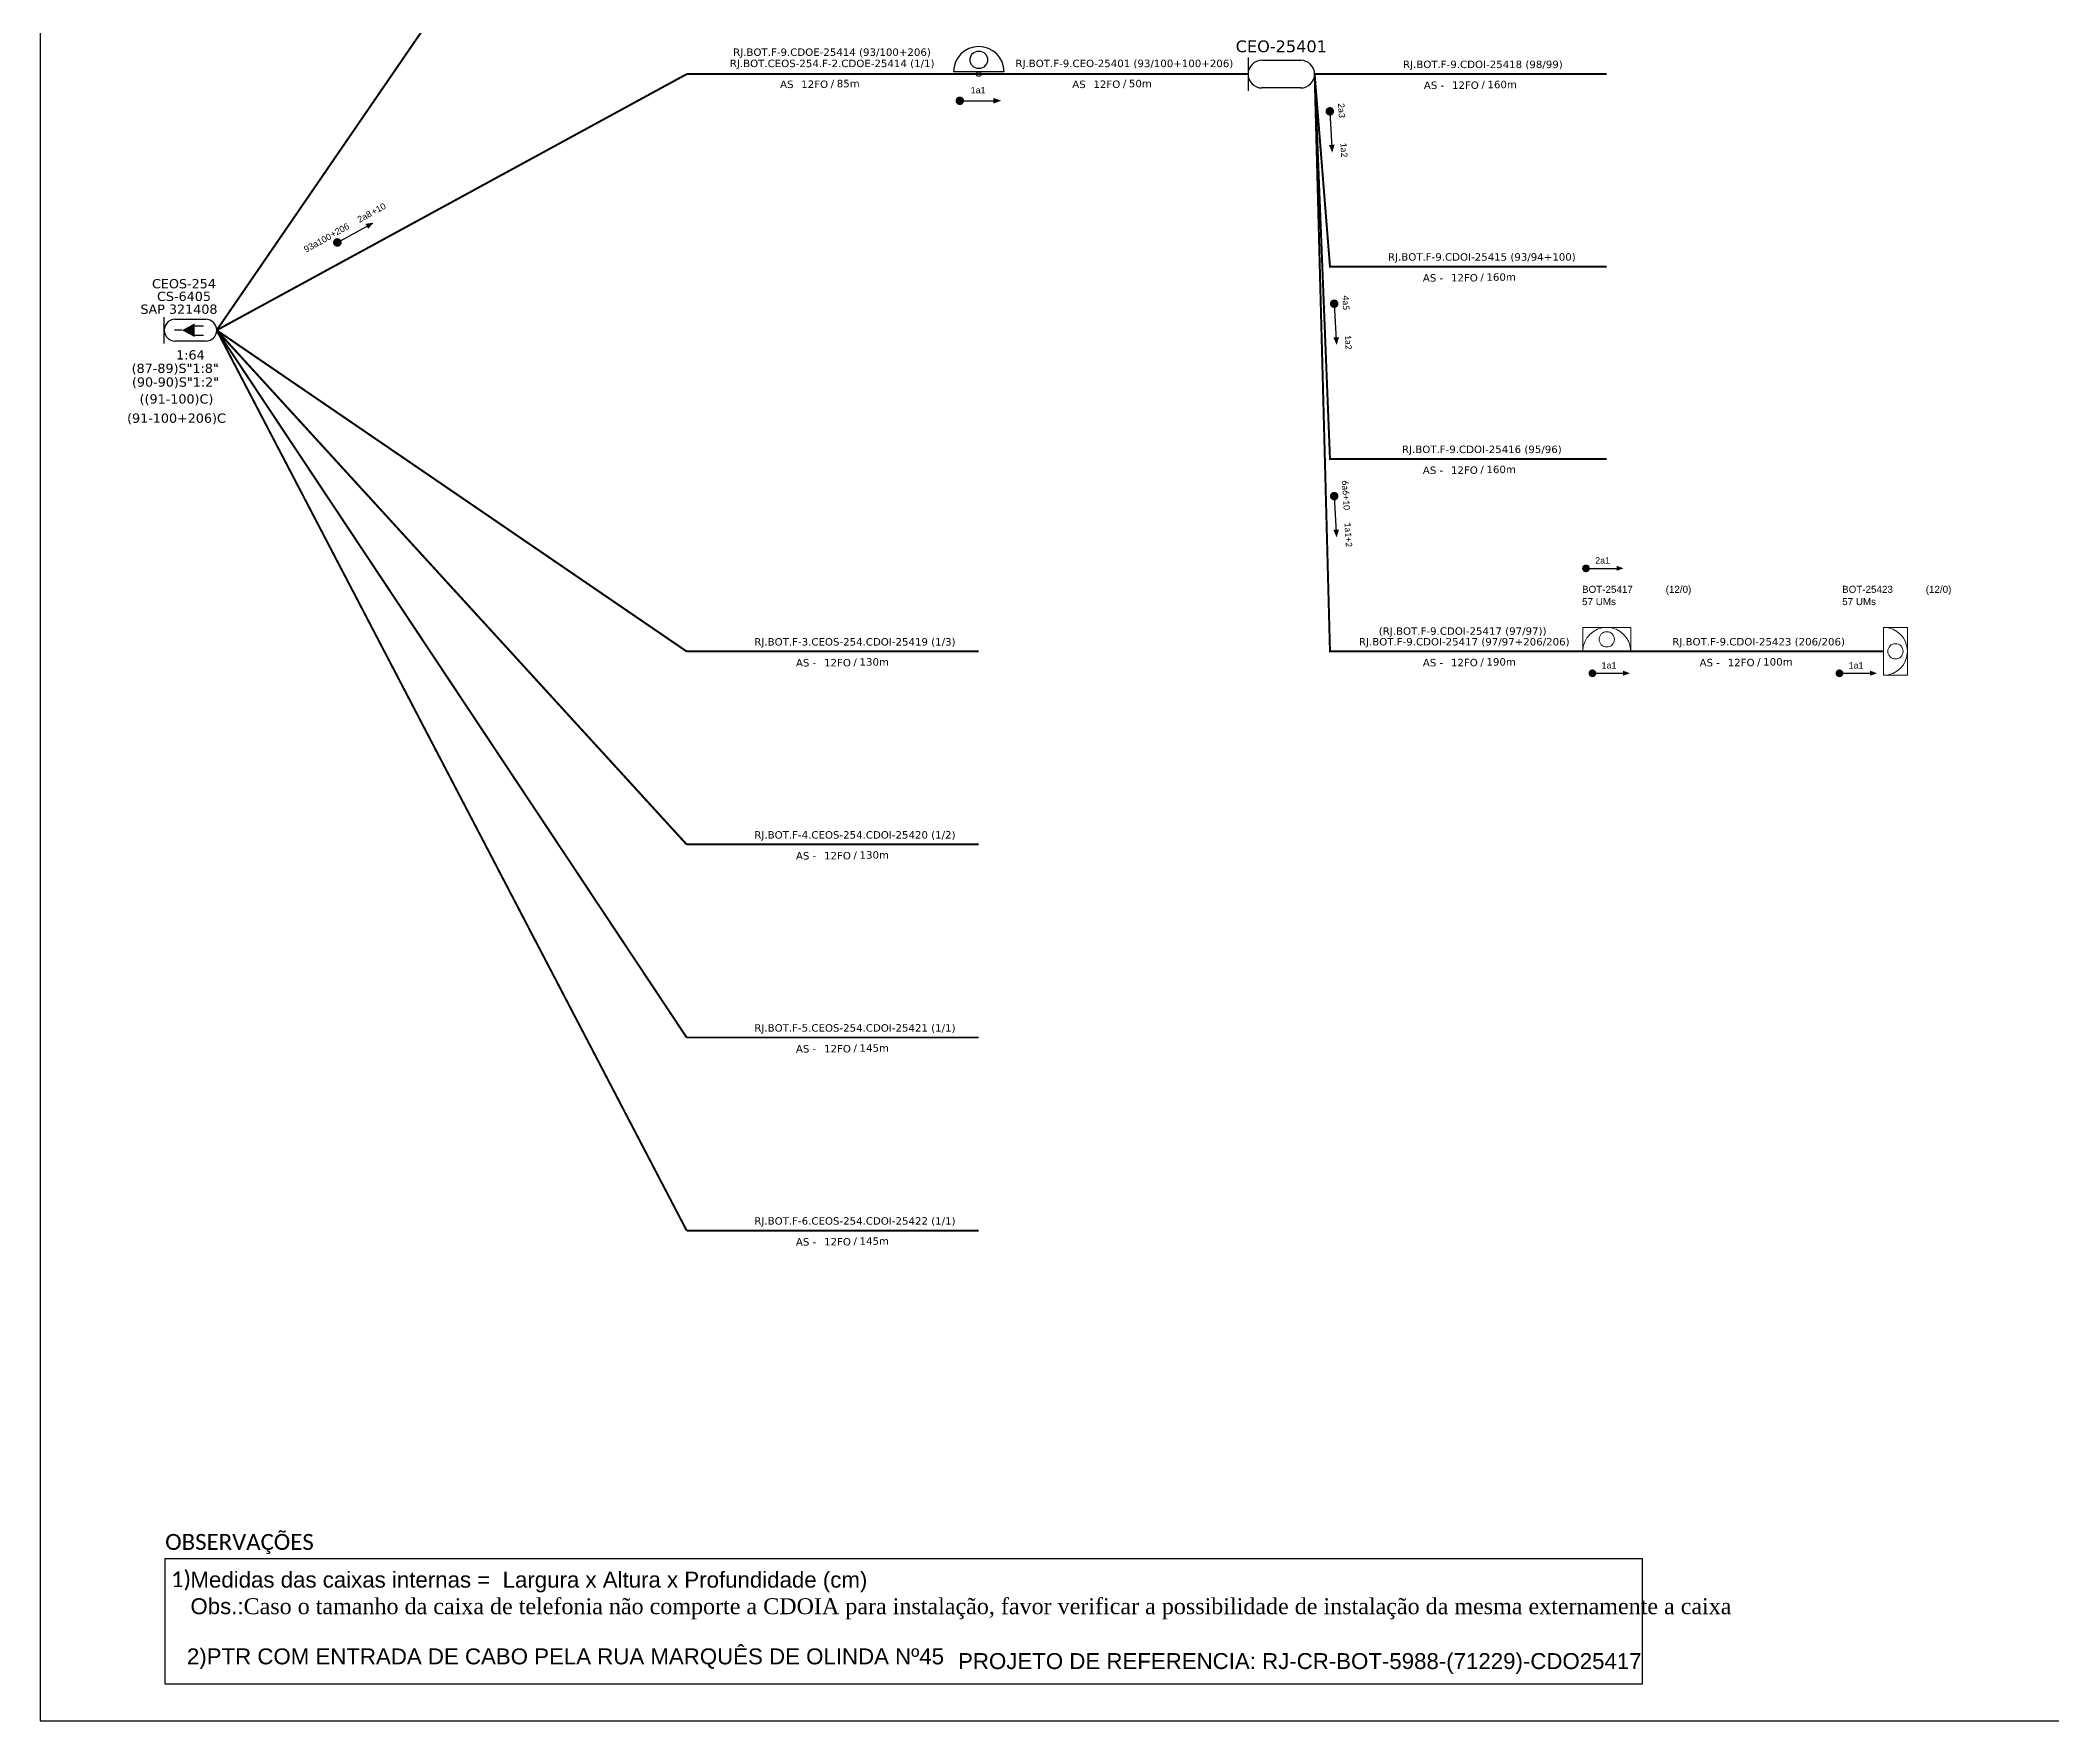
# Model space of a CAD drawing. Header units: metres. Extents: x -1286 to 457, y -500 to 94.
# Drawn here: x -1286.1 to -907.1, y -499.8 to -183.2 of the extents above; entities that cross this region are included whole.
import ezdxf
from ezdxf.enums import TextEntityAlignment as Align

# ---------------------------------------------------------------- set-up
doc = ezdxf.new("R2010")
doc.units = ezdxf.units.M
for name, color, linetype, lineweight in [("20.0-LEGENDA DOS CDO'S", 1, 'Continuous', 0), ('20.1-CDO_INTERIOR', 1, 'Continuous', 0), ('40.1-ETIQUETAS', 1, 'Continuous', 20)]:
    doc.layers.add(name, color=color, linetype=linetype, lineweight=lineweight)
for name, color, linetype in [('20.4-CEOS', 1, 'Continuous'), ('20.5-CEO', 1, 'Continuous'), ('CAP a instalar', 1, 'Continuous'), ('label_cabos', 7, 'Continuous'), ('SETA', 7, 'Continuous')]:
    doc.layers.add(name, color=color, linetype=linetype)
doc.styles.add('ARIAL', font='arial.ttf')
doc.styles.add('siredit', font='verdana.ttf')
doc.styles.add('WMF-Calibri0', font='calibri.ttf')
doc.linetypes.add('FENCELINE1', pattern='A,0.25,-0.1,[133,ltypeshp.shx,S=0.1,R=0,X=-0.1,Y=0],-0.1,1', length=1.45)

# ---------------------------------------------------------------- blocks, each defined once
blk = doc.blocks.new('ETIQUETA_RS5F')
at = {"layer": '40.1-ETIQUETAS', "color": 0, "style": 'siredit'}
blk.add_text('/', height=1.5, dxfattribs=at).set_placement((1.58, -1.95), align=Align.MIDDLE_RIGHT)
for tag, p in [('ETIQUETA_R_PRIMARIA', (1.21, 4.1)), ('ETIQUETA_R_SECUNDARIA', (1.21, 2.1)), ('F_ATIVAS/F_MORTAS', (1.14, -4.24))]:
    blk.add_attdef(tag, text='', height=1.5, dxfattribs=at).set_placement(p, align=Align.MIDDLE_CENTER)
for tag, p in [('TIPO_CABO', (-6.58, -2.12)), ('CAP_CABO', (0.4, -2.09))]:
    blk.add_attdef(tag, text='', height=1.5, dxfattribs=at).set_placement(p, align=Align.MIDDLE_RIGHT)
blk.add_attdef('METROS', text='', height=1.5, dxfattribs=at).set_placement((2.14, -1.95), align=Align.MIDDLE_LEFT)
for tag, p in [('FUSÃO_1', (0.85, -8.39)), ('FUSÃO_2', (0.85, -10.6)), ('FUSÃO_3', (0.85, -12.93)), ('FUSÃO_4', (0.85, -15.14)), ('FUSÃO_5', (0.85, -17.16))]:
    blk.add_attdef(tag, text='', height=1.5, dxfattribs=at).set_placement(p, align=Align.CENTER)

msp = doc.modelspace()

# ---------------------------------------------------------------- linework, layer by layer
at = {"color": 0}
for p, q in [((-1262.5, -469.23), (-984.25, -469.23)), ((-1262.5, -492.93), (-1262.5, -469.23)), ((-984.25, -469.23), (-984.25, -492.93)), ((-984.25, -492.93), (-1262.5, -492.93))]:
    msp.add_line(p, q, dxfattribs=at)
msp.add_lwpolyline([(-1286.07, -499.81), (-445.07, -499.81), (-445.07, 94.19), (-1286.07, 94.19)], close=True)
for points, const_width in [([(-1113.22, -194.58, 1), (-1112.42, -194.58, 1)], 0.8), ([(-1043.14, -196.17, 1), (-1043.09, -196.97, 1)], 0.8), ([(-1230.44, -221.47, 1), (-1229.73, -221.08, 1)], 0.8), ([(-1042.31, -232.42, 1), (-1042.26, -233.22, 1)], 0.8), ([(-1042.31, -268.67, 1), (-1042.26, -269.47, 1)], 0.8), ([(-995.21, -282.68, 1), (-994.48, -282.68, 1)], 0.728), ([(-995.21, -282.68, 1), (-994.48, -282.68, 1)], 0.728), ([(-994, -302.45, 1), (-993.27, -302.45, 1)], 0.728), ([(-994, -302.45, 1), (-993.27, -302.45, 1)], 0.728), ([(-947.46, -302.45, 1), (-946.73, -302.45, 1)], 0.728), ([(-947.46, -302.45, 1), (-946.73, -302.45, 1)], 0.728)]:
    msp.add_lwpolyline(points, format="xyb", close=True, dxfattribs=dict(const_width=const_width))
at = {"layer": '20.1-CDO_INTERIOR', "color": 5, "lineweight": 18}
msp.add_lwpolyline([(-986.43, -293.79), (-995.45, -293.79), (-995.45, -298.3), (-986.43, -298.3)], close=True, dxfattribs=at)
at = {"layer": '20.1-CDO_INTERIOR', "color": 1, "lineweight": 18}
msp.add_lwpolyline([(-934.29, -302.82), (-934.29, -293.8), (-938.8, -293.8), (-938.8, -302.82)], close=True, dxfattribs=at)
at = {"layer": '20.1-CDO_INTERIOR', "color": 5, "lineweight": 18}
msp.add_circle((-990.94, -296.05), 1.44, dxfattribs=at)
at = {"layer": '20.1-CDO_INTERIOR', "color": 1, "lineweight": 18}
msp.add_circle((-936.54, -298.31), 1.44, dxfattribs=at)
at = {"layer": '20.1-CDO_INTERIOR', "color": 5, "lineweight": 18}
msp.add_arc((-990.94, -298.3), 4.51, 0, 180, dxfattribs=at)
at = {"layer": '20.1-CDO_INTERIOR', "color": 1, "lineweight": 18}
msp.add_arc((-938.8, -298.31), 4.51, 270, 90, dxfattribs=at)
at = {"layer": '20.4-CEOS', "color": 5}
for p, q in [((-1260.66, -235.75), (-1254.88, -235.75)), ((-1254.88, -239.88), (-1260.66, -239.88))]:
    msp.add_line(p, q, dxfattribs=at)
for points in [[(-1262.73, -240.3), (-1262.73, -235.33)], [(-1259.37, -237.81), (-1260.76, -237.81)], [(-1257.09, -237), (-1255.33, -237)], [(-1257.09, -238.71), (-1255.33, -238.71)]]:
    msp.add_lwpolyline(points, dxfattribs=at)
msp.add_lwpolyline([(-1259.37, -237.81, 0, 2.55, 0), (-1256.98, -237.81, 2.55, 2.55, 0)], format="xyseb", dxfattribs=at)
for centre, start, end in [((-1260.66, -237.81), 90, 270), ((-1254.88, -237.81), 270, 90)]:
    msp.add_arc(centre, 2.06, start, end, dxfattribs=at)
at = {"layer": '20.5-CEO', "color": 5}
for p, q in [((-1055.91, -186.95), (-1048.58, -186.95)), ((-1048.58, -192.17), (-1055.91, -192.17))]:
    msp.add_line(p, q, dxfattribs=at)
msp.add_lwpolyline([(-1058.52, -186.41), (-1058.52, -192.71)], dxfattribs=at)
for centre, start, end in [((-1055.91, -189.56), 90, 270), ((-1048.58, -189.56), 270, 90)]:
    msp.add_arc(centre, 2.61, start, end, dxfattribs=at)
at = {"layer": 'CAP a instalar', "color": 7, "linetype": 'FENCELINE1', "ltscale": 7, "const_width": 0.373}
for points in [[(-1163.32, -107.35), (-1252.82, -237.81)], [(-1164.28, -298.33), (-1252.82, -237.81)], [(-1164.28, -334.7), (-1252.82, -237.81)], [(-1164.28, -371.07), (-1252.82, -237.81)], [(-1164.28, -407.44), (-1252.82, -237.81)], [(-1109.24, -298.33), (-1164.28, -298.33)], [(-1109.24, -334.7), (-1164.28, -334.7)], [(-1109.24, -371.07), (-1164.28, -371.07)], [(-1109.24, -407.44), (-1164.28, -407.44)]]:
    msp.add_lwpolyline(points, dxfattribs=at)
at = {"layer": 'CAP a instalar', "color": 5, "linetype": 'FENCELINE1', "ltscale": 7, "const_width": 0.373}
for points in [[(-1164.28, -189.56), (-1252.82, -237.81)], [(-1109.24, -189.56), (-1164.28, -189.56)], [(-1058.52, -189.56), (-1109.24, -189.56)], [(-990.94, -298.31), (-1043.08, -298.31), (-1045.97, -189.51)]]:
    msp.add_lwpolyline(points, dxfattribs=at)
at = {"layer": 'CAP a instalar', "color": 8, "linetype": 'FENCELINE1', "ltscale": 7, "const_width": 0.373}
for points in [[(-990.94, -189.53), (-1045.97, -189.53), (-1045.97, -189.53)], [(-990.94, -225.81), (-1043.08, -225.81), (-1045.97, -189.56)], [(-990.94, -262.06), (-1043.08, -262.06), (-1045.97, -189.56)]]:
    msp.add_lwpolyline(points, dxfattribs=at)
at = {"layer": 'CAP a instalar', "color": 1, "linetype": 'FENCELINE1', "ltscale": 7, "const_width": 0.373}
msp.add_lwpolyline([(-938.8, -298.31), (-990.94, -298.31)], dxfattribs=at)
at = {"layer": 'label_cabos', "color": 7}
msp.add_line((-1104.48, -189.12), (-1114, -189.12), dxfattribs=at)
for centre, radius in [((-1109.24, -186.86), 1.64), ((-1109.24, -189.56), 0.441)]:
    msp.add_circle(centre, radius, dxfattribs=at)
msp.add_arc((-1109.24, -189.12), 4.76, 0, 180, dxfattribs=at)
at = {"layer": 'SETA'}
for points in [[(-1112.82, -194.58), (-1105.94, -194.58)], [(-1043.12, -196.57), (-1042.72, -203.44)], [(-1230.09, -221.28), (-1224.04, -217.98)], [(-1042.28, -232.82), (-1041.89, -239.69)], [(-1042.28, -269.07), (-1041.89, -275.94)], [(-994.85, -282.68), (-988.59, -282.68)], [(-994.85, -282.68), (-988.59, -282.68)], [(-993.64, -302.45), (-987.38, -302.45)], [(-993.64, -302.45), (-987.38, -302.45)], [(-947.1, -302.45), (-940.84, -302.45)], [(-947.1, -302.45), (-940.84, -302.45)]]:
    msp.add_lwpolyline(points, dxfattribs=at)
for points in [[(-1106.49, -194.03), (-1105.02, -194.57), (-1106.49, -195.1)], [(-1042.21, -202.86), (-1042.66, -204.35), (-1043.27, -202.92)], [(-1224.79, -217.77), (-1223.25, -217.54), (-1224.28, -218.71)], [(-1041.38, -239.11), (-1041.82, -240.6), (-1042.44, -239.17)], [(-1041.38, -275.36), (-1041.82, -276.85), (-1042.44, -275.42)], [(-989.09, -282.18), (-987.76, -282.67), (-989.09, -283.15)], [(-989.09, -282.18), (-987.76, -282.67), (-989.09, -283.15)], [(-987.88, -301.95), (-986.55, -302.44), (-987.88, -302.92)], [(-987.88, -301.95), (-986.55, -302.44), (-987.88, -302.92)], [(-941.35, -301.95), (-940.01, -302.44), (-941.35, -302.92)], [(-941.35, -301.95), (-940.01, -302.44), (-941.35, -302.92)]]:
    msp.add_solid(points, dxfattribs=at)

# ---------------------------------------------------------------- block references
at = {"layer": '40.1-ETIQUETAS', "color": 8}
ref = msp.add_blockref('ETIQUETA_RS5F', (-1015.38, -189.69), dxfattribs=dict(at, xscale=0.9335319175449934, yscale=0.9335319175449934, zscale=0.9335319175449934))
ref.add_attrib('ETIQUETA_R_SECUNDARIA', 'RJ.BOT.F-9.CDOI-25418 (98/99)', dxfattribs={"color": 0, "height": 1.4003, "style": 'siredit'}).set_placement((-1014.28, -187.72), align=Align.MIDDLE_CENTER)
ref.add_attrib('TIPO_CABO', 'AS -', dxfattribs={"color": 0, "height": 1.4, "style": 'siredit'}).set_placement((-1021.56, -191.66), align=Align.MIDDLE_RIGHT)
ref.add_attrib('CAP_CABO', '12FO', dxfattribs={"color": 0, "height": 1.4, "style": 'siredit'}).set_placement((-1015.04, -191.64), align=Align.MIDDLE_RIGHT)
ref.add_attrib('METROS', '160m', dxfattribs={"color": 0, "height": 1.4, "style": 'siredit'}).set_placement((-1013.41, -191.51), align=Align.MIDDLE_LEFT)
ref = msp.add_blockref('ETIQUETA_RS5F', (-1015.58, -262.21), dxfattribs=dict(at, xscale=0.9335319175449934, yscale=0.9335319175449934, zscale=0.9335319175449934))
ref.add_attrib('ETIQUETA_R_SECUNDARIA', 'RJ.BOT.F-9.CDOI-25416 (95/96)', dxfattribs={"color": 0, "height": 1.4003, "style": 'siredit'}).set_placement((-1014.47, -260.25), align=Align.MIDDLE_CENTER)
ref.add_attrib('TIPO_CABO', 'AS -', dxfattribs={"color": 0, "height": 1.4, "style": 'siredit'}).set_placement((-1021.75, -264.19), align=Align.MIDDLE_RIGHT)
ref.add_attrib('CAP_CABO', '12FO', dxfattribs={"color": 0, "height": 1.4, "style": 'siredit'}).set_placement((-1015.23, -264.17), align=Align.MIDDLE_RIGHT)
ref.add_attrib('METROS', '160m', dxfattribs={"color": 0, "height": 1.4, "style": 'siredit'}).set_placement((-1013.6, -264.04), align=Align.MIDDLE_LEFT)
at = {"layer": '40.1-ETIQUETAS', "color": 7}
ref = msp.add_blockref('ETIQUETA_RS5F', (-1133.68, -334.85), dxfattribs=dict(at, xscale=0.9335319175449934, yscale=0.9335319175449934, zscale=0.9335319175449934))
ref.add_attrib('ETIQUETA_R_SECUNDARIA', 'RJ.BOT.F-4.CEOS-254.CDOI-25420 (1/2)', dxfattribs={"color": 0, "height": 1.4003, "style": 'siredit'}).set_placement((-1132.58, -332.89), align=Align.MIDDLE_CENTER)
ref.add_attrib('TIPO_CABO', 'AS -', dxfattribs={"color": 0, "height": 1.4, "style": 'siredit'}).set_placement((-1139.86, -336.83), align=Align.MIDDLE_RIGHT)
ref.add_attrib('CAP_CABO', '12FO', dxfattribs={"color": 0, "height": 1.4, "style": 'siredit'}).set_placement((-1133.34, -336.81), align=Align.MIDDLE_RIGHT)
ref.add_attrib('METROS', '130m', dxfattribs={"color": 0, "height": 1.4, "style": 'siredit'}).set_placement((-1131.71, -336.68), align=Align.MIDDLE_LEFT)
ref = msp.add_blockref('ETIQUETA_RS5F', (-1133.68, -371.23), dxfattribs=dict(at, xscale=0.9335319175449934, yscale=0.9335319175449934, zscale=0.9335319175449934))
ref.add_attrib('ETIQUETA_R_SECUNDARIA', 'RJ.BOT.F-5.CEOS-254.CDOI-25421 (1/1)', dxfattribs={"color": 0, "height": 1.4003, "style": 'siredit'}).set_placement((-1132.58, -369.26), align=Align.MIDDLE_CENTER)
ref.add_attrib('TIPO_CABO', 'AS -', dxfattribs={"color": 0, "height": 1.4, "style": 'siredit'}).set_placement((-1139.86, -373.2), align=Align.MIDDLE_RIGHT)
ref.add_attrib('CAP_CABO', '12FO', dxfattribs={"color": 0, "height": 1.4, "style": 'siredit'}).set_placement((-1133.34, -373.18), align=Align.MIDDLE_RIGHT)
ref.add_attrib('METROS', '145m', dxfattribs={"color": 0, "height": 1.4, "style": 'siredit'}).set_placement((-1131.71, -373.05), align=Align.MIDDLE_LEFT)
ref = msp.add_blockref('ETIQUETA_RS5F', (-1133.68, -407.6), dxfattribs=dict(at, xscale=0.9335319175449934, yscale=0.9335319175449934, zscale=0.9335319175449934))
ref.add_attrib('ETIQUETA_R_SECUNDARIA', 'RJ.BOT.F-6.CEOS-254.CDOI-25422 (1/1)', dxfattribs={"color": 0, "height": 1.4003, "style": 'siredit'}).set_placement((-1132.58, -405.63), align=Align.MIDDLE_CENTER)
ref.add_attrib('TIPO_CABO', 'AS -', dxfattribs={"color": 0, "height": 1.4, "style": 'siredit'}).set_placement((-1139.86, -409.57), align=Align.MIDDLE_RIGHT)
ref.add_attrib('CAP_CABO', '12FO', dxfattribs={"color": 0, "height": 1.4, "style": 'siredit'}).set_placement((-1133.34, -409.55), align=Align.MIDDLE_RIGHT)
ref.add_attrib('METROS', '145m', dxfattribs={"color": 0, "height": 1.4, "style": 'siredit'}).set_placement((-1131.71, -409.42), align=Align.MIDDLE_LEFT)

# ---------------------------------------------------------------- texts
at = {"style": 'ARIAL'}
for s, p in [('1a1', (-1109.38, -193.18)), ('2a1', (-991.72, -281.78)), ('1a1', (-990.51, -301.55)), ('1a1', (-943.97, -301.55))]:
    msp.add_text(s, height=1.201, dxfattribs=at).set_placement(p, align=Align.CENTER)
for s, p in [('2a8', (-1224.69, -216.92)), ('93a100', (-1233.52, -221.87))]:
    msp.add_text(s, height=1.201, rotation=28.5903, dxfattribs=at).set_placement(p, align=Align.CENTER)
at = {"style": 'WMF-Calibri0'}
msp.add_text('OBSERVAÇÕES', height=3, dxfattribs=at).set_placement((-1262.52, -467.61))
at = {"char_height": 1.2005, "width": 20.296, "attachment_point": 5, "rotation": 273.3058}
for s, insert in [('{\\fCalibri|b0|i0|c0|p34;\\C7;2a3}', (-1040.9, -196.4)), ('{\\fCalibri|b0|i0|c0|p34;\\C7;1a2}', (-1040.45, -203.84)), ('{\\fCalibri|b0|i0|c0|p34;\\C7;4a5}', (-1040.07, -232.64)), ('{\\fCalibri|b0|i0|c0|p34;\\C7;1a2}', (-1039.62, -240.08)), ('{\\fCalibri|b0|i0|c0|p34;\\C7;6a6\\C1;+10}', (-1040.07, -268.89)), ('{\\fCalibri|b0|i0|c0|p34;\\C7;1a1\\C1;+2}', (-1039.62, -276.33))]:
    msp.add_mtext(s, dxfattribs=dict(at, insert=insert))
at = {"color": 1, "char_height": 1.201, "width": 4.4119, "attachment_point": 1, "rotation": 28.5903, "style": 'ARIAL'}
for s, insert in [('+10', (-1223.87, -215.1)), ('+206', (-1231.59, -219.34))]:
    msp.add_mtext(s, dxfattribs=dict(at, insert=insert))
at = {"char_height": 3, "width": 277.1819, "attachment_point": 1}
for s, insert, style in [('1)', (-1261.44, -471.63), 'WMF-Calibri0'), ('Medidas das caixas internas =  Largura x Altura x Profundidade (cm)\\PObs.:{\\fTimes New Roman|b0|i0|c0|p16;Caso o tamanho da caixa de telefonia não comporte a CDOIA para instalação, favor verificar a possibilidade de instalação da mesma externamente a caixa}', (-1257.77, -471.72), 'ARIAL')]:
    msp.add_mtext(s, dxfattribs=dict(at, insert=insert, style=style))
at = {"color": 1, "char_height": 3, "width": 277.1819, "attachment_point": 1, "style": 'ARIAL'}
for s, insert in [('2)PTR COM ENTRADA DE CABO PELA RUA MARQUÊS DE OLINDA Nº45', (-1258.43, -486.17)), (' PROJETO DE REFERENCIA: RJ-CR-BOT-5988-(71229)-CDO25417', (-1114.31, -487.06))]:
    msp.add_mtext(s, dxfattribs=dict(at, insert=insert))
at = {"layer": "20.0-LEGENDA DOS CDO'S", "color": 5, "style": 'ARIAL'}
for s, p in [('BOT-25417', (-995.59, -287.29)), ('57 UMs', (-995.58, -289.6))]:
    msp.add_text(s, height=1.324, dxfattribs=at).set_placement(p)
msp.add_text('       (12/0)', height=1.3242, dxfattribs=at).set_placement((-979.22, -287.29), align=Align.CENTER)
at = {"layer": "20.0-LEGENDA DOS CDO'S", "color": 1, "style": 'ARIAL'}
for s, p in [('BOT-25423', (-946.59, -287.29)), ('57 UMs', (-946.58, -289.6))]:
    msp.add_text(s, height=1.324, dxfattribs=at).set_placement(p)
msp.add_text('       (12/0)', height=1.3242, dxfattribs=at).set_placement((-930.22, -287.29), align=Align.CENTER)
at = {"layer": '20.4-CEOS', "color": 5, "style": 'siredit'}
for s, height, p in [('CEOS-254', 1.747, (-1258.99, -228.17)), ('CS-6405', 1.747, (-1258.98, -230.55)), ('SAP 321408', 1.747, (-1259.93, -232.97)), ('1:64', 1.747, (-1257.77, -241.58)), ('(87-89)S"1:8"', 1.7468, (-1260.64, -244.11)), ('(90-90)S"1:2"', 1.7468, (-1260.58, -246.7)), ('((91-100)C)', 1.7468, (-1260.4, -249.88))]:
    msp.add_text(s, height=height, dxfattribs=at).set_placement(p, align=Align.TOP_CENTER)
at = {"layer": '20.4-CEOS', "color": 1, "style": 'siredit'}
msp.add_text('(91-100+206)C', height=1.7468, dxfattribs=at).set_placement((-1260.4, -253.5), align=Align.TOP_CENTER)
at = {"layer": '20.5-CEO', "color": 5, "style": 'siredit'}
msp.add_attdef('CEO-25401', text='SAP 324607', height=2.213, dxfattribs=at).set_placement((-1052.25, -183.21), align=Align.TOP_CENTER)
at = {"layer": '40.1-ETIQUETAS', "color": 1, "style": 'siredit'}
for s, p in [('RJ.BOT.F-9.CDOE-25414 (93/100+206)', (-1136.9, -185.42)), ('RJ.BOT.F-9.CEO-25401 (93/100+100+206)', (-1081.82, -187.54)), ('RJ.BOT.F-9.CDOI-25417 (97/97+206/206)', (-1017.79, -296.5)), ('RJ.BOT.F-9.CDOI-25423 (206/206)', (-962.33, -296.5))]:
    msp.add_text(s, height=1.4003, dxfattribs=at).set_placement(p, align=Align.MIDDLE_CENTER)
at = {"layer": '40.1-ETIQUETAS', "color": 7, "style": 'siredit'}
for s, p in [('RJ.BOT.CEOS-254.F-2.CDOE-25414 (1/1)', (-1136.87, -187.54)), ('RJ.BOT.F-3.CEOS-254.CDOI-25419 (1/3)', (-1132.58, -296.52))]:
    msp.add_text(s, height=1.4003, dxfattribs=at).set_placement(p, align=Align.MIDDLE_CENTER)
for s, p in [('AS', (-1144.15, -191.48)), ('12FO', (-1137.63, -191.46)), ('/', (-1136.5, -191.33)), ('AS', (-1089.1, -191.48)), ('12FO', (-1082.59, -191.46)), ('/', (-1081.45, -191.33)), ('AS -', (-1139.86, -300.46)), ('12FO', (-1133.34, -300.44)), ('/', (-1132.21, -300.31)), ('AS -', (-1021.75, -300.44)), ('12FO', (-1015.23, -300.42)), ('/', (-1014.1, -300.29))]:
    msp.add_text(s, height=1.4, dxfattribs=at).set_placement(p, align=Align.MIDDLE_RIGHT)
for s, p in [('85m', (-1136, -191.33)), ('50m', (-1080.96, -191.33)), ('130m', (-1131.71, -300.31)), ('190m', (-1013.6, -300.29))]:
    msp.add_text(s, height=1.4, dxfattribs=at).set_placement(p, align=Align.MIDDLE_LEFT)
at = {"layer": '40.1-ETIQUETAS', "color": 8, "style": 'siredit'}
msp.add_text('RJ.BOT.F-9.CDOI-25415 (93/94+100)', height=1.4003, dxfattribs=at).set_placement((-1014.47, -224), align=Align.MIDDLE_CENTER)
for s, p in [('AS -', (-1021.75, -227.94)), ('12FO', (-1015.23, -227.92)), ('/', (-1014.1, -227.79))]:
    msp.add_text(s, height=1.4, dxfattribs=at).set_placement(p, align=Align.MIDDLE_RIGHT)
msp.add_text('160m', height=1.4, dxfattribs=at).set_placement((-1013.6, -227.79), align=Align.MIDDLE_LEFT)
at = {"layer": '40.1-ETIQUETAS', "color": 5, "style": 'siredit'}
msp.add_text('(RJ.BOT.F-9.CDOI-25417 (97/97))', height=1.4003, dxfattribs=at).set_placement((-1018.09, -294.49), align=Align.MIDDLE_CENTER)
at = {"layer": '40.1-ETIQUETAS', "color": 1, "style": 'siredit'}
for s, p in [('AS -', (-969.61, -300.44)), ('12FO', (-963.09, -300.42)), ('/', (-961.96, -300.29))]:
    msp.add_text(s, height=1.4, dxfattribs=at).set_placement(p, align=Align.MIDDLE_RIGHT)
msp.add_text('100m', height=1.4, dxfattribs=at).set_placement((-961.46, -300.29), align=Align.MIDDLE_LEFT)

doc.saveas('drawing.dxf')
